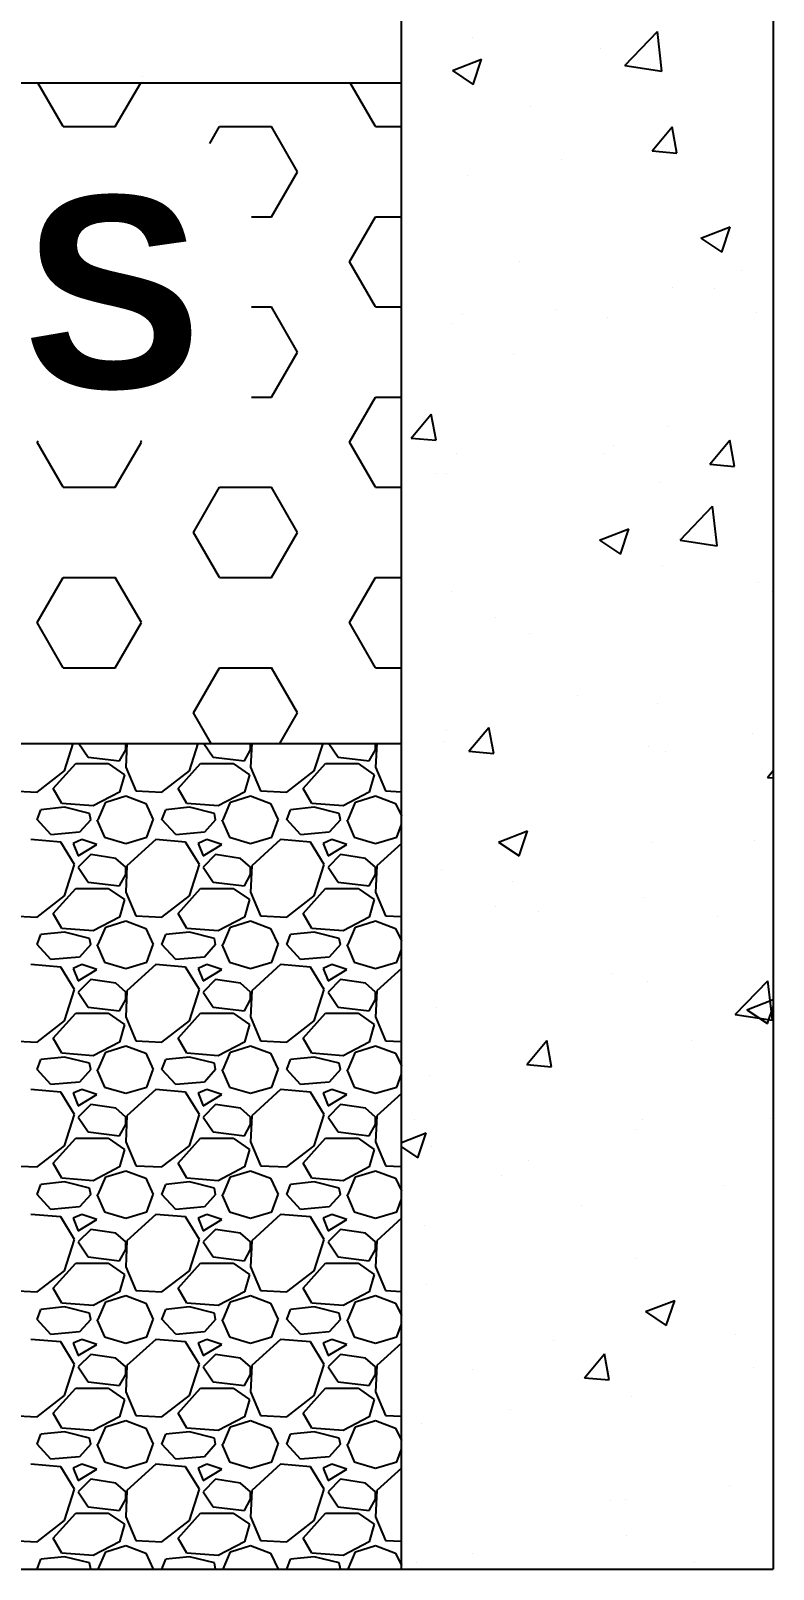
# Model space of a CAD drawing. Header units: metres. Extents: x 0 to 602, y 0 to 196.
# Drawn here: x 430.499 to 431.39, y 77.9 to 79.748 of the extents above; entities that cross this region are included whole.
import ezdxf

# ---------------------------------------------------------------- set-up
doc = ezdxf.new("R2010")
doc.units = ezdxf.units.M
doc.header["$MEASUREMENT"] = 0
doc.styles.add('style BOLD', font='arialbd.ttf')

msp = doc.modelspace()

# ---------------------------------------------------------------- linework, layer by layer
at = {"linetype": 'Continuous'}
for p, q in [((430.9438, 77.9003), (430.9438, 81.7978)), ((431.3903, 81.7978), (431.3903, 77.9003)), ((431.2122, 79.7059), (431.2512, 79.7465)), ((431.2567, 79.699), (431.2512, 79.7465)), ((431.0289, 79.7397), (431.0289, 79.7397)), ((431.1832, 79.7261), (431.1832, 79.7261)), ((431.0051, 79.6999), (431.0401, 79.7133)), ((431.03, 79.6831), (431.0401, 79.7133)), ((430.6335, 79.6925), (430.6335, 79.6925)), ((431.0051, 79.6999), (431.03, 79.6831)), ((431.2122, 79.7059), (431.2567, 79.699)), ((427.1628, 79.6852), (430.9438, 79.6852)), ((430.5378, 79.6324), (430.5073, 79.6852)), ((430.6003, 79.6324), (430.6308, 79.6852)), ((430.9128, 79.6324), (430.8823, 79.6852)), ((431.0989, 79.6572), (431.0989, 79.6572)), ((430.5378, 79.6324), (430.6003, 79.6324)), ((430.7137, 79.6123), (430.7253, 79.6324)), ((430.7253, 79.6324), (430.7878, 79.6324)), ((430.8191, 79.5782), (430.7878, 79.6324)), ((430.9128, 79.6324), (430.9438, 79.6324)), ((431.2448, 79.6032), (431.2689, 79.632)), ((431.2746, 79.6006), (431.2689, 79.632)), ((431.2448, 79.6032), (431.2746, 79.6006)), ((431.2615, 79.6099), (431.2615, 79.6099)), ((431.2753, 79.6052), (431.2753, 79.6052)), ((430.7878, 79.5241), (430.8191, 79.5782)), ((431.1364, 79.5934), (431.1364, 79.5934)), ((431.0228, 79.5732), (431.0228, 79.5732)), ((430.7639, 79.5241), (430.7878, 79.5241)), ((430.8816, 79.47), (430.9128, 79.5241)), ((430.9128, 79.5241), (430.9438, 79.5241)), ((431.3036, 79.4986), (431.3386, 79.512)), ((431.3285, 79.4818), (431.3386, 79.512)), ((431.3036, 79.4986), (431.3285, 79.4818)), ((430.9128, 79.4159), (430.8816, 79.47)), ((431.0858, 79.4706), (431.0858, 79.4706)), ((431.3527, 79.4593), (431.3527, 79.4593)), ((431.2693, 79.4388), (431.2693, 79.4388)), ((431.3194, 79.4376), (431.3194, 79.4376)), ((430.7639, 79.4159), (430.7878, 79.4159)), ((430.8191, 79.3617), (430.7878, 79.4159)), ((430.9128, 79.4159), (430.9438, 79.4159)), ((431.13, 79.4127), (431.13, 79.4127)), ((431.0048, 79.3962), (431.0048, 79.3962)), ((431.0167, 79.4068), (431.0167, 79.4068)), ((431.1912, 79.4034), (431.1912, 79.4034)), ((431.3699, 79.4089), (431.3699, 79.4089)), ((430.7878, 79.3076), (430.8191, 79.3617)), ((431.0783, 79.3589), (431.0783, 79.3589)), ((430.7639, 79.3076), (430.7878, 79.3076)), ((430.8816, 79.2535), (430.9128, 79.3076)), ((430.9128, 79.3076), (430.9438, 79.3076)), ((430.9555, 79.2585), (430.9796, 79.2872)), ((430.9854, 79.2559), (430.9796, 79.2872)), ((431.2632, 79.2723), (431.2632, 79.2723)), ((430.5066, 79.2535), (430.5076, 79.2553)), ((430.5378, 79.1994), (430.5066, 79.2535)), ((430.6003, 79.1994), (430.6316, 79.2535)), ((430.6316, 79.2535), (430.6305, 79.2553)), ((430.9128, 79.1994), (430.8816, 79.2535)), ((430.9555, 79.2585), (430.9854, 79.2559)), ((431.1981, 79.2491), (431.1981, 79.2491)), ((431.3141, 79.2271), (431.3382, 79.2559)), ((431.344, 79.2245), (431.3382, 79.2559)), ((431.0106, 79.2403), (431.0106, 79.2403)), ((431.1878, 79.2404), (431.1878, 79.2404)), ((430.9863, 79.2164), (430.9863, 79.2164)), ((430.9985, 79.2155), (430.9985, 79.2155)), ((431.3141, 79.2271), (431.344, 79.2245)), ((430.5378, 79.1994), (430.6003, 79.1994)), ((430.6941, 79.1452), (430.7253, 79.1994)), ((430.7253, 79.1994), (430.7878, 79.1994)), ((430.8191, 79.1452), (430.7878, 79.1994)), ((430.9128, 79.1994), (430.9438, 79.1994)), ((431.2532, 79.2051), (431.2532, 79.2051)), ((431.2785, 79.1361), (431.3174, 79.1767)), ((431.323, 79.1292), (431.3175, 79.1767)), ((430.7253, 79.0911), (430.6941, 79.1452)), ((430.7878, 79.0911), (430.8191, 79.1452)), ((431.1819, 79.136), (431.2169, 79.1495)), ((431.1819, 79.136), (431.2068, 79.1192)), ((431.2068, 79.1192), (431.2169, 79.1495)), ((431.2785, 79.1361), (431.323, 79.1292)), ((431.2571, 79.1059), (431.2571, 79.1059)), ((430.5066, 79.037), (430.5378, 79.0911)), ((430.5378, 79.0911), (430.6003, 79.0911)), ((430.6316, 79.037), (430.6003, 79.0911)), ((430.7253, 79.0911), (430.7878, 79.0911)), ((430.8816, 79.037), (430.9128, 79.0911)), ((430.9128, 79.0911), (430.9438, 79.0911)), ((431.3721, 79.0848), (431.3721, 79.0848)), ((431.0046, 79.0739), (431.0046, 79.0739)), ((431.389, 79.0741), (431.389, 79.0741)), ((431.0563, 79.0432), (431.0563, 79.0432)), ((430.5378, 78.9828), (430.5066, 79.037)), ((430.6003, 78.9828), (430.6316, 79.037)), ((430.9128, 78.9828), (430.8816, 79.037)), ((431.0974, 79.0241), (431.0974, 79.0241)), ((430.5378, 78.9828), (430.6003, 78.9828)), ((430.6941, 78.9287), (430.7253, 78.9828)), ((430.7253, 78.9828), (430.7878, 78.9828)), ((430.8191, 78.9287), (430.7878, 78.9828)), ((430.9128, 78.9828), (430.9438, 78.9828)), ((431.1559, 78.9496), (431.1559, 78.9496)), ((431.251, 78.9394), (431.251, 78.9394)), ((430.7153, 78.8919), (430.6941, 78.9287)), ((430.7978, 78.8919), (430.8191, 78.9287)), ((430.9985, 78.9074), (430.9985, 78.9074)), ((431.0249, 78.8824), (431.049, 78.9111)), ((431.0548, 78.8798), (431.049, 78.9111)), ((431.3657, 78.9041), (431.3657, 78.9041)), ((427.1628, 78.8919), (430.9438, 78.8919)), ((430.9944, 78.8938), (430.9944, 78.8938)), ((431.0249, 78.8824), (431.0548, 78.8798)), ((431.2406, 78.8876), (431.2406, 78.8876)), ((431.2613, 78.8825), (431.2613, 78.8825)), ((431.3835, 78.851), (431.3903, 78.8592)), ((431.3835, 78.851), (431.3903, 78.8504)), ((431.0603, 78.7734), (431.0953, 78.7869)), ((431.0851, 78.7567), (431.0953, 78.7869)), ((431.0603, 78.7734), (431.0851, 78.7567)), ((431.2449, 78.773), (431.2449, 78.773)), ((431.3684, 78.7758), (431.3684, 78.7758)), ((430.9924, 78.741), (430.9924, 78.741)), ((431.0768, 78.7257), (431.0768, 78.7257)), ((431.0564, 78.6955), (431.0564, 78.6955)), ((431.2342, 78.7069), (431.2342, 78.7069)), ((431.109, 78.6904), (431.109, 78.6904)), ((431.3233, 78.6842), (431.3233, 78.6842)), ((431.1966, 78.616), (431.1966, 78.616)), ((431.2389, 78.6065), (431.2389, 78.6065)), ((431.3448, 78.5663), (431.3837, 78.6069)), ((431.3893, 78.5594), (431.3837, 78.6069)), ((431.3587, 78.5721), (431.3903, 78.5843)), ((430.9863, 78.5745), (430.9863, 78.5745)), ((431.3448, 78.5663), (431.3893, 78.5594)), ((431.3587, 78.5721), (431.3836, 78.5554)), ((431.3836, 78.5554), (431.3903, 78.5755)), ((431.0943, 78.5063), (431.1184, 78.535)), ((431.1241, 78.5037), (431.1184, 78.535)), ((431.292, 78.5346), (431.292, 78.5346)), ((431.1027, 78.5097), (431.1027, 78.5097)), ((430.9775, 78.4932), (430.9775, 78.4932)), ((431.0943, 78.5063), (431.1241, 78.5037)), ((430.959, 78.44), (430.959, 78.44)), ((431.2328, 78.4401), (431.2328, 78.4401)), ((431.3876, 78.441), (431.3876, 78.441)), ((430.9438, 78.4128), (430.9736, 78.4243)), ((430.9635, 78.3941), (430.9736, 78.4243)), ((431.2259, 78.4287), (431.2259, 78.4287)), ((430.9438, 78.4074), (430.9635, 78.3941)), ((430.9802, 78.4081), (430.9802, 78.4081)), ((431.096, 78.3909), (431.096, 78.3909)), ((431.0645, 78.3728), (431.0645, 78.3728)), ((431.3314, 78.3615), (431.3314, 78.3615)), ((431.1605, 78.3374), (431.1605, 78.3374)), ((430.9711, 78.3125), (430.9711, 78.3125)), ((431.2267, 78.2736), (431.2267, 78.2736)), ((430.9742, 78.2416), (430.9742, 78.2416)), ((431.2371, 78.2096), (431.2721, 78.223)), ((431.2619, 78.1928), (431.2721, 78.223)), ((431.2371, 78.2096), (431.2619, 78.1928)), ((431.1265, 78.1746), (431.1265, 78.1746)), ((431.3447, 78.1817), (431.3447, 78.1817)), ((431.1636, 78.1302), (431.1877, 78.1589)), ((431.1935, 78.1276), (431.1877, 78.1589)), ((431.0289, 78.1402), (431.0289, 78.1402)), ((431.3669, 78.1427), (431.3669, 78.1427)), ((431.1636, 78.1302), (431.1935, 78.1276)), ((431.2206, 78.1072), (431.2206, 78.1072)), ((431.0753, 78.0926), (431.0753, 78.0926)), ((430.9681, 78.0752), (430.9681, 78.0752)), ((431.3384, 78.001), (431.3384, 78.001)), ((431.1951, 77.9828), (431.1951, 77.9828)), ((431.2132, 77.9845), (431.2132, 77.9845)), ((431.2145, 77.9408), (431.2145, 77.9408)), ((431.0291, 77.9191), (431.0291, 77.9191)), ((427.1628, 77.9003), (431.3903, 77.9003)), ((430.962, 77.9087), (430.962, 77.9087)), ((431.296, 77.9078), (431.296, 77.9078))]:
    msp.add_line(p, q, dxfattribs=at)
at = {"color": 2, "linetype": 'Continuous'}
for p, q in [((430.5393, 78.8588), (430.5499, 78.8919)), ((430.5567, 78.8919), (430.5678, 78.8753)), ((430.6053, 78.8708), (430.6128, 78.8843)), ((430.6142, 78.8919), (430.6128, 78.8633)), ((430.6128, 78.8843), (430.6128, 78.8919)), ((430.6893, 78.8588), (430.6999, 78.8919)), ((430.7067, 78.8919), (430.7178, 78.8753)), ((430.7553, 78.8708), (430.7628, 78.8843)), ((430.7642, 78.8919), (430.7628, 78.8633)), ((430.7628, 78.8843), (430.7628, 78.8919)), ((430.8393, 78.8588), (430.8499, 78.8919)), ((430.8567, 78.8919), (430.8678, 78.8753)), ((430.9053, 78.8708), (430.9128, 78.8843)), ((430.9142, 78.8919), (430.9128, 78.8633)), ((430.9128, 78.8843), (430.9128, 78.8919)), ((430.5063, 78.8333), (430.5393, 78.8588)), ((430.5258, 78.8378), (430.5528, 78.8678)), ((430.5528, 78.8678), (430.5918, 78.8678)), ((430.5678, 78.8753), (430.6053, 78.8708)), ((430.5918, 78.8678), (430.6113, 78.8543)), ((430.6128, 78.8634), (430.6248, 78.8349)), ((430.6563, 78.8333), (430.6893, 78.8588)), ((430.6758, 78.8378), (430.7028, 78.8678)), ((430.7028, 78.8678), (430.7418, 78.8678)), ((430.7178, 78.8753), (430.7553, 78.8708)), ((430.7418, 78.8678), (430.7613, 78.8543)), ((430.7628, 78.8634), (430.7748, 78.8349)), ((430.8063, 78.8333), (430.8393, 78.8588)), ((430.8258, 78.8378), (430.8528, 78.8678)), ((430.8528, 78.8678), (430.8918, 78.8678)), ((430.8678, 78.8753), (430.9053, 78.8708)), ((430.8918, 78.8678), (430.9113, 78.8543)), ((430.9128, 78.8634), (430.9248, 78.8349)), ((430.6113, 78.8543), (430.6053, 78.8333)), ((430.7613, 78.8543), (430.7553, 78.8333)), ((430.9113, 78.8543), (430.9053, 78.8333)), ((430.4748, 78.8348), (430.5063, 78.8333)), ((430.5363, 78.8198), (430.5258, 78.8378)), ((430.6053, 78.8333), (430.5738, 78.8168)), ((430.5798, 78.8003), (430.5888, 78.8213)), ((430.5888, 78.8213), (430.6128, 78.8288)), ((430.6128, 78.8288), (430.6368, 78.8198)), ((430.6248, 78.8348), (430.6563, 78.8333)), ((430.6863, 78.8198), (430.6758, 78.8378)), ((430.7553, 78.8333), (430.7238, 78.8168)), ((430.7298, 78.8003), (430.7388, 78.8213)), ((430.7388, 78.8213), (430.7628, 78.8288)), ((430.7628, 78.8288), (430.7868, 78.8198)), ((430.7748, 78.8348), (430.8063, 78.8333)), ((430.8363, 78.8198), (430.8258, 78.8378)), ((430.9053, 78.8333), (430.8738, 78.8168)), ((430.8798, 78.8003), (430.8888, 78.8213)), ((430.8888, 78.8213), (430.9128, 78.8288)), ((430.9128, 78.8288), (430.9368, 78.8198)), ((430.9248, 78.8348), (430.9438, 78.8339)), ((430.5063, 78.8003), (430.5108, 78.8123)), ((430.5393, 78.8153), (430.5108, 78.8123)), ((430.5738, 78.8168), (430.5363, 78.8198)), ((430.5693, 78.8078), (430.5393, 78.8153)), ((430.5708, 78.8003), (430.5693, 78.8078)), ((430.6368, 78.8198), (430.6458, 78.8003)), ((430.6563, 78.8003), (430.6608, 78.8123)), ((430.6893, 78.8153), (430.6608, 78.8123)), ((430.7238, 78.8168), (430.6863, 78.8198)), ((430.7193, 78.8078), (430.6893, 78.8153)), ((430.7208, 78.8003), (430.7193, 78.8078)), ((430.7868, 78.8198), (430.7958, 78.8003)), ((430.8063, 78.8003), (430.8108, 78.8123)), ((430.8393, 78.8153), (430.8108, 78.8123)), ((430.8738, 78.8168), (430.8363, 78.8198)), ((430.8693, 78.8078), (430.8393, 78.8153)), ((430.8708, 78.8003), (430.8693, 78.8078)), ((430.9368, 78.8198), (430.9438, 78.8048)), ((430.5228, 78.7824), (430.5063, 78.8004)), ((430.5573, 78.7853), (430.5228, 78.7823)), ((430.5708, 78.8003), (430.5573, 78.7853)), ((430.5783, 78.8003), (430.5873, 78.7793)), ((430.6383, 78.7793), (430.6458, 78.8003)), ((430.6728, 78.7824), (430.6563, 78.8004)), ((430.7073, 78.7853), (430.6728, 78.7823)), ((430.7208, 78.8003), (430.7073, 78.7853)), ((430.7283, 78.8003), (430.7373, 78.7793)), ((430.7883, 78.7793), (430.7958, 78.8003)), ((430.8228, 78.7824), (430.8063, 78.8004)), ((430.8573, 78.7853), (430.8228, 78.7823)), ((430.8708, 78.8003), (430.8573, 78.7853)), ((430.8783, 78.8003), (430.8873, 78.7793)), ((430.9383, 78.7793), (430.9438, 78.7946)), ((430.5348, 78.7733), (430.4988, 78.7763)), ((430.5513, 78.7463), (430.5348, 78.7733)), ((430.5603, 78.7763), (430.5498, 78.7718)), ((430.5498, 78.7718), (430.5558, 78.7568)), ((430.5558, 78.7568), (430.5783, 78.7703)), ((430.5783, 78.7703), (430.5603, 78.7763)), ((430.5873, 78.7793), (430.6128, 78.7718)), ((430.6128, 78.7718), (430.6383, 78.7793)), ((430.6488, 78.7763), (430.6143, 78.7448)), ((430.6848, 78.7733), (430.6488, 78.7763)), ((430.7013, 78.7463), (430.6848, 78.7733)), ((430.7103, 78.7763), (430.6998, 78.7718)), ((430.6998, 78.7718), (430.7058, 78.7568)), ((430.7058, 78.7568), (430.7283, 78.7703)), ((430.7283, 78.7703), (430.7103, 78.7763)), ((430.7373, 78.7793), (430.7628, 78.7718)), ((430.7628, 78.7718), (430.7883, 78.7793)), ((430.7988, 78.7763), (430.7643, 78.7448)), ((430.8348, 78.7733), (430.7988, 78.7763)), ((430.8513, 78.7463), (430.8348, 78.7733)), ((430.8603, 78.7763), (430.8498, 78.7718)), ((430.8498, 78.7718), (430.8558, 78.7568)), ((430.8558, 78.7568), (430.8783, 78.7703)), ((430.8783, 78.7703), (430.8603, 78.7763)), ((430.8873, 78.7793), (430.9128, 78.7718)), ((430.9128, 78.7718), (430.9383, 78.7793)), ((430.9438, 78.7717), (430.9143, 78.7448)), ((430.5708, 78.7583), (430.5558, 78.7433)), ((430.6008, 78.7538), (430.5708, 78.7583)), ((430.6128, 78.7433), (430.6008, 78.7538)), ((430.7208, 78.7583), (430.7058, 78.7433)), ((430.7508, 78.7538), (430.7208, 78.7583)), ((430.7628, 78.7433), (430.7508, 78.7538)), ((430.8708, 78.7583), (430.8558, 78.7433)), ((430.9008, 78.7538), (430.8708, 78.7583)), ((430.9128, 78.7433), (430.9008, 78.7538)), ((430.5393, 78.7088), (430.5513, 78.7463)), ((430.5558, 78.7433), (430.5678, 78.7253)), ((430.6053, 78.7208), (430.6128, 78.7343)), ((430.6143, 78.7448), (430.6128, 78.7133)), ((430.6128, 78.7343), (430.6128, 78.7433)), ((430.6893, 78.7088), (430.7013, 78.7463)), ((430.7058, 78.7433), (430.7178, 78.7253)), ((430.7553, 78.7208), (430.7628, 78.7343)), ((430.7643, 78.7448), (430.7628, 78.7133)), ((430.7628, 78.7343), (430.7628, 78.7433)), ((430.8393, 78.7088), (430.8513, 78.7463)), ((430.8558, 78.7433), (430.8678, 78.7253)), ((430.9053, 78.7208), (430.9128, 78.7343)), ((430.9143, 78.7448), (430.9128, 78.7133)), ((430.9128, 78.7343), (430.9128, 78.7433)), ((430.5258, 78.6878), (430.5528, 78.7178)), ((430.5528, 78.7178), (430.5918, 78.7178)), ((430.5678, 78.7253), (430.6053, 78.7208)), ((430.5918, 78.7178), (430.6113, 78.7043)), ((430.6128, 78.7134), (430.6248, 78.6849)), ((430.6758, 78.6878), (430.7028, 78.7178)), ((430.7028, 78.7178), (430.7418, 78.7178)), ((430.7178, 78.7253), (430.7553, 78.7208)), ((430.7418, 78.7178), (430.7613, 78.7043)), ((430.7628, 78.7134), (430.7748, 78.6849)), ((430.8258, 78.6878), (430.8528, 78.7178)), ((430.8528, 78.7178), (430.8918, 78.7178)), ((430.8678, 78.7253), (430.9053, 78.7208)), ((430.8918, 78.7178), (430.9113, 78.7043)), ((430.9128, 78.7134), (430.9248, 78.6849)), ((430.5063, 78.6833), (430.5393, 78.7088)), ((430.6113, 78.7043), (430.6053, 78.6833)), ((430.6563, 78.6833), (430.6893, 78.7088)), ((430.7613, 78.7043), (430.7553, 78.6833)), ((430.8063, 78.6833), (430.8393, 78.7088)), ((430.9113, 78.7043), (430.9053, 78.6833)), ((430.4748, 78.6848), (430.5063, 78.6833)), ((430.5363, 78.6698), (430.5258, 78.6878)), ((430.6053, 78.6833), (430.5738, 78.6668)), ((430.5888, 78.6713), (430.6128, 78.6788)), ((430.6128, 78.6788), (430.6368, 78.6698)), ((430.6248, 78.6848), (430.6563, 78.6833)), ((430.6863, 78.6698), (430.6758, 78.6878)), ((430.7553, 78.6833), (430.7238, 78.6668)), ((430.7388, 78.6713), (430.7628, 78.6788)), ((430.7628, 78.6788), (430.7868, 78.6698)), ((430.7748, 78.6848), (430.8063, 78.6833)), ((430.8363, 78.6698), (430.8258, 78.6878)), ((430.9053, 78.6833), (430.8738, 78.6668)), ((430.8888, 78.6713), (430.9128, 78.6788)), ((430.9128, 78.6788), (430.9368, 78.6698)), ((430.9248, 78.6848), (430.9438, 78.6839)), ((430.5063, 78.6503), (430.5108, 78.6623)), ((430.5393, 78.6653), (430.5108, 78.6623)), ((430.5738, 78.6668), (430.5363, 78.6698)), ((430.5693, 78.6578), (430.5393, 78.6653)), ((430.5708, 78.6503), (430.5693, 78.6578)), ((430.5798, 78.6503), (430.5888, 78.6713)), ((430.6368, 78.6698), (430.6458, 78.6503)), ((430.6563, 78.6503), (430.6608, 78.6623)), ((430.6893, 78.6653), (430.6608, 78.6623)), ((430.7238, 78.6668), (430.6863, 78.6698)), ((430.7193, 78.6578), (430.6893, 78.6653)), ((430.7208, 78.6503), (430.7193, 78.6578)), ((430.7298, 78.6503), (430.7388, 78.6713)), ((430.7868, 78.6698), (430.7958, 78.6503)), ((430.8063, 78.6503), (430.8108, 78.6623)), ((430.8393, 78.6653), (430.8108, 78.6623)), ((430.8738, 78.6668), (430.8363, 78.6698)), ((430.8693, 78.6578), (430.8393, 78.6653)), ((430.8708, 78.6503), (430.8693, 78.6578)), ((430.8798, 78.6503), (430.8888, 78.6713)), ((430.9368, 78.6698), (430.9438, 78.6548)), ((430.5228, 78.6324), (430.5063, 78.6504)), ((430.5708, 78.6503), (430.5573, 78.6353)), ((430.5783, 78.6503), (430.5873, 78.6293)), ((430.6383, 78.6293), (430.6458, 78.6503)), ((430.6728, 78.6324), (430.6563, 78.6504)), ((430.7208, 78.6503), (430.7073, 78.6353)), ((430.7283, 78.6503), (430.7373, 78.6293)), ((430.7883, 78.6293), (430.7958, 78.6503)), ((430.8228, 78.6324), (430.8063, 78.6504)), ((430.8708, 78.6503), (430.8573, 78.6353)), ((430.8783, 78.6503), (430.8873, 78.6293)), ((430.9383, 78.6293), (430.9438, 78.6446)), ((430.5348, 78.6233), (430.4988, 78.6263)), ((430.5573, 78.6353), (430.5228, 78.6323)), ((430.5513, 78.5963), (430.5348, 78.6233)), ((430.5603, 78.6263), (430.5498, 78.6218)), ((430.5498, 78.6218), (430.5558, 78.6068)), ((430.5558, 78.6068), (430.5783, 78.6203)), ((430.5783, 78.6203), (430.5603, 78.6263)), ((430.5873, 78.6293), (430.6128, 78.6218)), ((430.6128, 78.6218), (430.6383, 78.6293)), ((430.6488, 78.6263), (430.6143, 78.5948)), ((430.6848, 78.6233), (430.6488, 78.6263)), ((430.7073, 78.6353), (430.6728, 78.6323)), ((430.7013, 78.5963), (430.6848, 78.6233)), ((430.7103, 78.6263), (430.6998, 78.6218)), ((430.6998, 78.6218), (430.7058, 78.6068)), ((430.7058, 78.6068), (430.7283, 78.6203)), ((430.7283, 78.6203), (430.7103, 78.6263)), ((430.7373, 78.6293), (430.7628, 78.6218)), ((430.7628, 78.6218), (430.7883, 78.6293)), ((430.7988, 78.6263), (430.7643, 78.5948)), ((430.8348, 78.6233), (430.7988, 78.6263)), ((430.8573, 78.6353), (430.8228, 78.6323)), ((430.8513, 78.5963), (430.8348, 78.6233)), ((430.8603, 78.6263), (430.8498, 78.6218)), ((430.8498, 78.6218), (430.8558, 78.6068)), ((430.8558, 78.6068), (430.8783, 78.6203)), ((430.8783, 78.6203), (430.8603, 78.6263)), ((430.8873, 78.6293), (430.9128, 78.6218)), ((430.9128, 78.6218), (430.9383, 78.6293)), ((430.9438, 78.6217), (430.9143, 78.5948)), ((430.5708, 78.6083), (430.5558, 78.5933)), ((430.6008, 78.6038), (430.5708, 78.6083)), ((430.6128, 78.5933), (430.6008, 78.6038)), ((430.7208, 78.6083), (430.7058, 78.5933)), ((430.7508, 78.6038), (430.7208, 78.6083)), ((430.7628, 78.5933), (430.7508, 78.6038)), ((430.8708, 78.6083), (430.8558, 78.5933)), ((430.9008, 78.6038), (430.8708, 78.6083)), ((430.9128, 78.5933), (430.9008, 78.6038)), ((430.5393, 78.5588), (430.5513, 78.5963)), ((430.5558, 78.5933), (430.5678, 78.5753)), ((430.6053, 78.5708), (430.6128, 78.5843)), ((430.6143, 78.5948), (430.6128, 78.5633)), ((430.6128, 78.5843), (430.6128, 78.5933)), ((430.6893, 78.5588), (430.7013, 78.5963)), ((430.7058, 78.5933), (430.7178, 78.5753)), ((430.7553, 78.5708), (430.7628, 78.5843)), ((430.7643, 78.5948), (430.7628, 78.5633)), ((430.7628, 78.5843), (430.7628, 78.5933)), ((430.8393, 78.5588), (430.8513, 78.5963)), ((430.8558, 78.5933), (430.8678, 78.5753)), ((430.9053, 78.5708), (430.9128, 78.5843)), ((430.9143, 78.5948), (430.9128, 78.5633)), ((430.9128, 78.5843), (430.9128, 78.5933)), ((430.5258, 78.5378), (430.5528, 78.5678)), ((430.5528, 78.5678), (430.5918, 78.5678)), ((430.5678, 78.5753), (430.6053, 78.5708)), ((430.5918, 78.5678), (430.6113, 78.5543)), ((430.6128, 78.5634), (430.6248, 78.5349)), ((430.6758, 78.5378), (430.7028, 78.5678)), ((430.7028, 78.5678), (430.7418, 78.5678)), ((430.7178, 78.5753), (430.7553, 78.5708)), ((430.7418, 78.5678), (430.7613, 78.5543)), ((430.7628, 78.5634), (430.7748, 78.5349)), ((430.8258, 78.5378), (430.8528, 78.5678)), ((430.8528, 78.5678), (430.8918, 78.5678)), ((430.8678, 78.5753), (430.9053, 78.5708)), ((430.8918, 78.5678), (430.9113, 78.5543)), ((430.9128, 78.5634), (430.9248, 78.5349)), ((430.5063, 78.5333), (430.5393, 78.5588)), ((430.6113, 78.5543), (430.6053, 78.5333)), ((430.6563, 78.5333), (430.6893, 78.5588)), ((430.7613, 78.5543), (430.7553, 78.5333)), ((430.8063, 78.5333), (430.8393, 78.5588)), ((430.9113, 78.5543), (430.9053, 78.5333)), ((430.4748, 78.5348), (430.5063, 78.5333)), ((430.5363, 78.5198), (430.5258, 78.5378)), ((430.6053, 78.5333), (430.5738, 78.5168)), ((430.5888, 78.5213), (430.6128, 78.5288)), ((430.6128, 78.5288), (430.6368, 78.5198)), ((430.6248, 78.5348), (430.6563, 78.5333)), ((430.6863, 78.5198), (430.6758, 78.5378)), ((430.7553, 78.5333), (430.7238, 78.5168)), ((430.7388, 78.5213), (430.7628, 78.5288)), ((430.7628, 78.5288), (430.7868, 78.5198)), ((430.7748, 78.5348), (430.8063, 78.5333)), ((430.8363, 78.5198), (430.8258, 78.5378)), ((430.9053, 78.5333), (430.8738, 78.5168)), ((430.8888, 78.5213), (430.9128, 78.5288)), ((430.9128, 78.5288), (430.9368, 78.5198)), ((430.9248, 78.5348), (430.9438, 78.5339)), ((430.5063, 78.5003), (430.5108, 78.5123)), ((430.5393, 78.5153), (430.5108, 78.5123)), ((430.5738, 78.5168), (430.5363, 78.5198)), ((430.5693, 78.5078), (430.5393, 78.5153)), ((430.5708, 78.5003), (430.5693, 78.5078)), ((430.5798, 78.5003), (430.5888, 78.5213)), ((430.6368, 78.5198), (430.6458, 78.5003)), ((430.6563, 78.5003), (430.6608, 78.5123)), ((430.6893, 78.5153), (430.6608, 78.5123)), ((430.7238, 78.5168), (430.6863, 78.5198)), ((430.7193, 78.5078), (430.6893, 78.5153)), ((430.7208, 78.5003), (430.7193, 78.5078)), ((430.7298, 78.5003), (430.7388, 78.5213)), ((430.7868, 78.5198), (430.7958, 78.5003)), ((430.8063, 78.5003), (430.8108, 78.5123)), ((430.8393, 78.5153), (430.8108, 78.5123)), ((430.8738, 78.5168), (430.8363, 78.5198)), ((430.8693, 78.5078), (430.8393, 78.5153)), ((430.8708, 78.5003), (430.8693, 78.5078)), ((430.8798, 78.5003), (430.8888, 78.5213)), ((430.9368, 78.5198), (430.9438, 78.5048)), ((430.5228, 78.4824), (430.5063, 78.5004)), ((430.5708, 78.5003), (430.5573, 78.4853)), ((430.5783, 78.5003), (430.5873, 78.4793)), ((430.6383, 78.4793), (430.6458, 78.5003)), ((430.6728, 78.4824), (430.6563, 78.5004)), ((430.7208, 78.5003), (430.7073, 78.4853)), ((430.7283, 78.5003), (430.7373, 78.4793)), ((430.7883, 78.4793), (430.7958, 78.5003)), ((430.8228, 78.4824), (430.8063, 78.5004)), ((430.8708, 78.5003), (430.8573, 78.4853)), ((430.8783, 78.5003), (430.8873, 78.4793)), ((430.9383, 78.4793), (430.9438, 78.4946)), ((430.5348, 78.4733), (430.4988, 78.4763)), ((430.5573, 78.4853), (430.5228, 78.4823)), ((430.5513, 78.4463), (430.5348, 78.4733)), ((430.5603, 78.4763), (430.5498, 78.4718)), ((430.5498, 78.4718), (430.5558, 78.4568)), ((430.5558, 78.4568), (430.5783, 78.4703)), ((430.5783, 78.4703), (430.5603, 78.4763)), ((430.5873, 78.4793), (430.6128, 78.4718)), ((430.6128, 78.4718), (430.6383, 78.4793)), ((430.6488, 78.4763), (430.6143, 78.4448)), ((430.6848, 78.4733), (430.6488, 78.4763)), ((430.7073, 78.4853), (430.6728, 78.4823)), ((430.7013, 78.4463), (430.6848, 78.4733)), ((430.7103, 78.4763), (430.6998, 78.4718)), ((430.6998, 78.4718), (430.7058, 78.4568)), ((430.7058, 78.4568), (430.7283, 78.4703)), ((430.7283, 78.4703), (430.7103, 78.4763)), ((430.7373, 78.4793), (430.7628, 78.4718)), ((430.7628, 78.4718), (430.7883, 78.4793)), ((430.7988, 78.4763), (430.7643, 78.4448)), ((430.8348, 78.4733), (430.7988, 78.4763)), ((430.8573, 78.4853), (430.8228, 78.4823)), ((430.8513, 78.4463), (430.8348, 78.4733)), ((430.8603, 78.4763), (430.8498, 78.4718)), ((430.8498, 78.4718), (430.8558, 78.4568)), ((430.8558, 78.4568), (430.8783, 78.4703)), ((430.8783, 78.4703), (430.8603, 78.4763)), ((430.8873, 78.4793), (430.9128, 78.4718)), ((430.9128, 78.4718), (430.9383, 78.4793)), ((430.9438, 78.4717), (430.9143, 78.4448)), ((430.5708, 78.4583), (430.5558, 78.4433)), ((430.6008, 78.4538), (430.5708, 78.4583)), ((430.6128, 78.4433), (430.6008, 78.4538)), ((430.7208, 78.4583), (430.7058, 78.4433)), ((430.7508, 78.4538), (430.7208, 78.4583)), ((430.7628, 78.4433), (430.7508, 78.4538)), ((430.8708, 78.4583), (430.8558, 78.4433)), ((430.9008, 78.4538), (430.8708, 78.4583)), ((430.9128, 78.4433), (430.9008, 78.4538)), ((430.5393, 78.4088), (430.5513, 78.4463)), ((430.5558, 78.4433), (430.5678, 78.4253)), ((430.6053, 78.4208), (430.6128, 78.4343)), ((430.6143, 78.4448), (430.6128, 78.4133)), ((430.6128, 78.4343), (430.6128, 78.4433)), ((430.6893, 78.4088), (430.7013, 78.4463)), ((430.7058, 78.4433), (430.7178, 78.4253)), ((430.7553, 78.4208), (430.7628, 78.4343)), ((430.7643, 78.4448), (430.7628, 78.4133)), ((430.7628, 78.4343), (430.7628, 78.4433)), ((430.8393, 78.4088), (430.8513, 78.4463)), ((430.8558, 78.4433), (430.8678, 78.4253)), ((430.9053, 78.4208), (430.9128, 78.4343)), ((430.9143, 78.4448), (430.9128, 78.4133)), ((430.9128, 78.4343), (430.9128, 78.4433)), ((430.5258, 78.3878), (430.5528, 78.4178)), ((430.5528, 78.4178), (430.5918, 78.4178)), ((430.5678, 78.4253), (430.6053, 78.4208)), ((430.5918, 78.4178), (430.6113, 78.4043)), ((430.6758, 78.3878), (430.7028, 78.4178)), ((430.7028, 78.4178), (430.7418, 78.4178)), ((430.7178, 78.4253), (430.7553, 78.4208)), ((430.7418, 78.4178), (430.7613, 78.4043)), ((430.8258, 78.3878), (430.8528, 78.4178)), ((430.8528, 78.4178), (430.8918, 78.4178)), ((430.8678, 78.4253), (430.9053, 78.4208)), ((430.8918, 78.4178), (430.9113, 78.4043)), ((430.5063, 78.3833), (430.5393, 78.4088)), ((430.6113, 78.4043), (430.6053, 78.3833)), ((430.6128, 78.4134), (430.6248, 78.3849)), ((430.6563, 78.3833), (430.6893, 78.4088)), ((430.7613, 78.4043), (430.7553, 78.3833)), ((430.7628, 78.4134), (430.7748, 78.3849)), ((430.8063, 78.3833), (430.8393, 78.4088)), ((430.9113, 78.4043), (430.9053, 78.3833)), ((430.9128, 78.4134), (430.9248, 78.3849)), ((430.4748, 78.3848), (430.5063, 78.3833)), ((430.5363, 78.3698), (430.5258, 78.3878)), ((430.6053, 78.3833), (430.5738, 78.3668)), ((430.5888, 78.3713), (430.6128, 78.3788)), ((430.6128, 78.3788), (430.6368, 78.3698)), ((430.6248, 78.3848), (430.6563, 78.3833)), ((430.6863, 78.3698), (430.6758, 78.3878)), ((430.7553, 78.3833), (430.7238, 78.3668)), ((430.7388, 78.3713), (430.7628, 78.3788)), ((430.7628, 78.3788), (430.7868, 78.3698)), ((430.7748, 78.3848), (430.8063, 78.3833)), ((430.8363, 78.3698), (430.8258, 78.3878)), ((430.9053, 78.3833), (430.8738, 78.3668)), ((430.8888, 78.3713), (430.9128, 78.3788)), ((430.9128, 78.3788), (430.9368, 78.3698)), ((430.9248, 78.3848), (430.9438, 78.3839)), ((430.5063, 78.3503), (430.5108, 78.3623)), ((430.5393, 78.3653), (430.5108, 78.3623)), ((430.5738, 78.3668), (430.5363, 78.3698)), ((430.5693, 78.3578), (430.5393, 78.3653)), ((430.5798, 78.3503), (430.5888, 78.3713)), ((430.6368, 78.3698), (430.6458, 78.3503)), ((430.6563, 78.3503), (430.6608, 78.3623)), ((430.6893, 78.3653), (430.6608, 78.3623)), ((430.7238, 78.3668), (430.6863, 78.3698)), ((430.7193, 78.3578), (430.6893, 78.3653)), ((430.7298, 78.3503), (430.7388, 78.3713)), ((430.7868, 78.3698), (430.7958, 78.3503)), ((430.8063, 78.3503), (430.8108, 78.3623)), ((430.8393, 78.3653), (430.8108, 78.3623)), ((430.8738, 78.3668), (430.8363, 78.3698)), ((430.8693, 78.3578), (430.8393, 78.3653)), ((430.8798, 78.3503), (430.8888, 78.3713)), ((430.9368, 78.3698), (430.9438, 78.3548)), ((430.5228, 78.3324), (430.5063, 78.3504)), ((430.5708, 78.3503), (430.5573, 78.3353)), ((430.5708, 78.3503), (430.5693, 78.3578)), ((430.5783, 78.3503), (430.5873, 78.3293)), ((430.6383, 78.3293), (430.6458, 78.3503)), ((430.6728, 78.3324), (430.6563, 78.3504)), ((430.7208, 78.3503), (430.7073, 78.3353)), ((430.7208, 78.3503), (430.7193, 78.3578)), ((430.7283, 78.3503), (430.7373, 78.3293)), ((430.7883, 78.3293), (430.7958, 78.3503)), ((430.8228, 78.3324), (430.8063, 78.3504)), ((430.8708, 78.3503), (430.8573, 78.3353)), ((430.8708, 78.3503), (430.8693, 78.3578)), ((430.8783, 78.3503), (430.8873, 78.3293)), ((430.9383, 78.3293), (430.9438, 78.3446)), ((430.5348, 78.3233), (430.4988, 78.3263)), ((430.5573, 78.3353), (430.5228, 78.3323)), ((430.5513, 78.2963), (430.5348, 78.3233)), ((430.5603, 78.3263), (430.5498, 78.3218)), ((430.5783, 78.3203), (430.5603, 78.3263)), ((430.5873, 78.3293), (430.6128, 78.3218)), ((430.6128, 78.3218), (430.6383, 78.3293)), ((430.6488, 78.3263), (430.6143, 78.2948)), ((430.6848, 78.3233), (430.6488, 78.3263)), ((430.7073, 78.3353), (430.6728, 78.3323)), ((430.7013, 78.2963), (430.6848, 78.3233)), ((430.7103, 78.3263), (430.6998, 78.3218)), ((430.7283, 78.3203), (430.7103, 78.3263)), ((430.7373, 78.3293), (430.7628, 78.3218)), ((430.7628, 78.3218), (430.7883, 78.3293)), ((430.7988, 78.3263), (430.7643, 78.2948)), ((430.8348, 78.3233), (430.7988, 78.3263)), ((430.8573, 78.3353), (430.8228, 78.3323)), ((430.8513, 78.2963), (430.8348, 78.3233)), ((430.8603, 78.3263), (430.8498, 78.3218)), ((430.8783, 78.3203), (430.8603, 78.3263)), ((430.8873, 78.3293), (430.9128, 78.3218)), ((430.9128, 78.3218), (430.9383, 78.3293)), ((430.5498, 78.3218), (430.5558, 78.3068)), ((430.5558, 78.3068), (430.5783, 78.3203)), ((430.5708, 78.3083), (430.5558, 78.2933)), ((430.6008, 78.3038), (430.5708, 78.3083)), ((430.6128, 78.2933), (430.6008, 78.3038)), ((430.6998, 78.3218), (430.7058, 78.3068)), ((430.7058, 78.3068), (430.7283, 78.3203)), ((430.7208, 78.3083), (430.7058, 78.2933)), ((430.7508, 78.3038), (430.7208, 78.3083)), ((430.7628, 78.2933), (430.7508, 78.3038)), ((430.8498, 78.3218), (430.8558, 78.3068)), ((430.8558, 78.3068), (430.8783, 78.3203)), ((430.8708, 78.3083), (430.8558, 78.2933)), ((430.9008, 78.3038), (430.8708, 78.3083)), ((430.9128, 78.2933), (430.9008, 78.3038)), ((430.9438, 78.3217), (430.9143, 78.2948)), ((430.5393, 78.2588), (430.5513, 78.2963)), ((430.5558, 78.2933), (430.5678, 78.2753)), ((430.6143, 78.2948), (430.6128, 78.2633)), ((430.6128, 78.2843), (430.6128, 78.2933)), ((430.6893, 78.2588), (430.7013, 78.2963)), ((430.7058, 78.2933), (430.7178, 78.2753)), ((430.7643, 78.2948), (430.7628, 78.2633)), ((430.7628, 78.2843), (430.7628, 78.2933)), ((430.8393, 78.2588), (430.8513, 78.2963)), ((430.8558, 78.2933), (430.8678, 78.2753)), ((430.9143, 78.2948), (430.9128, 78.2633)), ((430.9128, 78.2843), (430.9128, 78.2933)), ((430.5258, 78.2378), (430.5528, 78.2678)), ((430.5528, 78.2678), (430.5918, 78.2678)), ((430.5678, 78.2753), (430.6053, 78.2708)), ((430.5918, 78.2678), (430.6113, 78.2543)), ((430.6053, 78.2708), (430.6128, 78.2843)), ((430.6758, 78.2378), (430.7028, 78.2678)), ((430.7028, 78.2678), (430.7418, 78.2678)), ((430.7178, 78.2753), (430.7553, 78.2708)), ((430.7418, 78.2678), (430.7613, 78.2543)), ((430.7553, 78.2708), (430.7628, 78.2843)), ((430.8258, 78.2378), (430.8528, 78.2678)), ((430.8528, 78.2678), (430.8918, 78.2678)), ((430.8678, 78.2753), (430.9053, 78.2708)), ((430.8918, 78.2678), (430.9113, 78.2543)), ((430.9053, 78.2708), (430.9128, 78.2843)), ((430.5063, 78.2333), (430.5393, 78.2588)), ((430.6113, 78.2543), (430.6053, 78.2333)), ((430.6128, 78.2634), (430.6248, 78.2349)), ((430.6563, 78.2333), (430.6893, 78.2588)), ((430.7613, 78.2543), (430.7553, 78.2333)), ((430.7628, 78.2634), (430.7748, 78.2349)), ((430.8063, 78.2333), (430.8393, 78.2588)), ((430.9113, 78.2543), (430.9053, 78.2333)), ((430.9128, 78.2634), (430.9248, 78.2349)), ((430.4748, 78.2348), (430.5063, 78.2333)), ((430.5363, 78.2198), (430.5258, 78.2378)), ((430.6053, 78.2333), (430.5738, 78.2168)), ((430.6248, 78.2348), (430.6563, 78.2333)), ((430.6863, 78.2198), (430.6758, 78.2378)), ((430.7553, 78.2333), (430.7238, 78.2168)), ((430.7748, 78.2348), (430.8063, 78.2333)), ((430.8363, 78.2198), (430.8258, 78.2378)), ((430.9053, 78.2333), (430.8738, 78.2168)), ((430.9248, 78.2348), (430.9438, 78.2339)), ((430.5063, 78.2003), (430.5108, 78.2123)), ((430.5393, 78.2153), (430.5108, 78.2123)), ((430.5738, 78.2168), (430.5363, 78.2198)), ((430.5693, 78.2078), (430.5393, 78.2153)), ((430.5798, 78.2003), (430.5888, 78.2213)), ((430.5888, 78.2213), (430.6128, 78.2288)), ((430.6128, 78.2288), (430.6368, 78.2198)), ((430.6368, 78.2198), (430.6458, 78.2003)), ((430.6563, 78.2003), (430.6608, 78.2123)), ((430.6893, 78.2153), (430.6608, 78.2123)), ((430.7238, 78.2168), (430.6863, 78.2198)), ((430.7193, 78.2078), (430.6893, 78.2153)), ((430.7298, 78.2003), (430.7388, 78.2213)), ((430.7388, 78.2213), (430.7628, 78.2288)), ((430.7628, 78.2288), (430.7868, 78.2198)), ((430.7868, 78.2198), (430.7958, 78.2003)), ((430.8063, 78.2003), (430.8108, 78.2123)), ((430.8393, 78.2153), (430.8108, 78.2123)), ((430.8738, 78.2168), (430.8363, 78.2198)), ((430.8693, 78.2078), (430.8393, 78.2153)), ((430.8798, 78.2003), (430.8888, 78.2213)), ((430.8888, 78.2213), (430.9128, 78.2288)), ((430.9128, 78.2288), (430.9368, 78.2198)), ((430.9368, 78.2198), (430.9438, 78.2048)), ((430.5228, 78.1823), (430.5063, 78.2003)), ((430.5708, 78.2003), (430.5573, 78.1853)), ((430.5708, 78.2003), (430.5693, 78.2078)), ((430.5783, 78.2003), (430.5873, 78.1793)), ((430.6383, 78.1793), (430.6458, 78.2003)), ((430.6728, 78.1824), (430.6563, 78.2004)), ((430.7208, 78.2003), (430.7073, 78.1853)), ((430.7208, 78.2003), (430.7193, 78.2078)), ((430.7283, 78.2003), (430.7373, 78.1793)), ((430.7883, 78.1793), (430.7958, 78.2003)), ((430.8228, 78.1824), (430.8063, 78.2004)), ((430.8708, 78.2003), (430.8573, 78.1853)), ((430.8708, 78.2003), (430.8693, 78.2078)), ((430.8783, 78.2003), (430.8873, 78.1793)), ((430.9383, 78.1793), (430.9438, 78.1946)), ((430.5348, 78.1733), (430.4988, 78.1763)), ((430.5573, 78.1853), (430.5228, 78.1823)), ((430.5603, 78.1763), (430.5498, 78.1718)), ((430.5783, 78.1703), (430.5603, 78.1763)), ((430.5873, 78.1793), (430.6128, 78.1718)), ((430.6128, 78.1718), (430.6383, 78.1793)), ((430.6488, 78.1763), (430.6143, 78.1448)), ((430.6848, 78.1733), (430.6488, 78.1763)), ((430.7073, 78.1853), (430.6728, 78.1823)), ((430.7103, 78.1763), (430.6998, 78.1718)), ((430.7283, 78.1703), (430.7103, 78.1763)), ((430.7373, 78.1793), (430.7628, 78.1718)), ((430.7628, 78.1718), (430.7883, 78.1793)), ((430.7988, 78.1763), (430.7643, 78.1448)), ((430.8348, 78.1733), (430.7988, 78.1763)), ((430.8573, 78.1853), (430.8228, 78.1823)), ((430.8603, 78.1763), (430.8498, 78.1718)), ((430.8783, 78.1703), (430.8603, 78.1763)), ((430.8873, 78.1793), (430.9128, 78.1718)), ((430.9128, 78.1718), (430.9383, 78.1793)), ((430.5513, 78.1463), (430.5348, 78.1733)), ((430.5498, 78.1718), (430.5558, 78.1568)), ((430.5558, 78.1568), (430.5783, 78.1703)), ((430.5708, 78.1583), (430.5558, 78.1433)), ((430.6008, 78.1538), (430.5708, 78.1583)), ((430.7013, 78.1463), (430.6848, 78.1733)), ((430.6998, 78.1718), (430.7058, 78.1568)), ((430.7058, 78.1568), (430.7283, 78.1703)), ((430.7208, 78.1583), (430.7058, 78.1433)), ((430.7508, 78.1538), (430.7208, 78.1583)), ((430.8513, 78.1463), (430.8348, 78.1733)), ((430.8498, 78.1718), (430.8558, 78.1568)), ((430.8558, 78.1568), (430.8783, 78.1703)), ((430.8708, 78.1583), (430.8558, 78.1433)), ((430.9008, 78.1538), (430.8708, 78.1583)), ((430.9438, 78.1717), (430.9143, 78.1448)), ((430.5393, 78.1088), (430.5513, 78.1463)), ((430.5558, 78.1433), (430.5678, 78.1253)), ((430.6128, 78.1433), (430.6008, 78.1538)), ((430.6143, 78.1448), (430.6128, 78.1133)), ((430.6128, 78.1343), (430.6128, 78.1433)), ((430.6893, 78.1088), (430.7013, 78.1463)), ((430.7058, 78.1433), (430.7178, 78.1253)), ((430.7628, 78.1433), (430.7508, 78.1538)), ((430.7643, 78.1448), (430.7628, 78.1133)), ((430.7628, 78.1343), (430.7628, 78.1433)), ((430.8393, 78.1088), (430.8513, 78.1463)), ((430.8558, 78.1433), (430.8678, 78.1253)), ((430.9128, 78.1433), (430.9008, 78.1538)), ((430.9143, 78.1448), (430.9128, 78.1133)), ((430.9128, 78.1343), (430.9128, 78.1433)), ((430.5678, 78.1253), (430.6053, 78.1208)), ((430.6053, 78.1208), (430.6128, 78.1343)), ((430.7178, 78.1253), (430.7553, 78.1208)), ((430.7553, 78.1208), (430.7628, 78.1343)), ((430.8678, 78.1253), (430.9053, 78.1208)), ((430.9053, 78.1208), (430.9128, 78.1343)), ((430.5063, 78.0833), (430.5393, 78.1088)), ((430.5258, 78.0878), (430.5528, 78.1178)), ((430.5528, 78.1178), (430.5918, 78.1178)), ((430.5918, 78.1178), (430.6113, 78.1043)), ((430.6113, 78.1043), (430.6053, 78.0833)), ((430.6128, 78.1134), (430.6248, 78.0849)), ((430.6563, 78.0833), (430.6893, 78.1088)), ((430.6758, 78.0878), (430.7028, 78.1178)), ((430.7028, 78.1178), (430.7418, 78.1178)), ((430.7418, 78.1178), (430.7613, 78.1043)), ((430.7613, 78.1043), (430.7553, 78.0833)), ((430.7628, 78.1134), (430.7748, 78.0849)), ((430.8063, 78.0833), (430.8393, 78.1088)), ((430.8258, 78.0878), (430.8528, 78.1178)), ((430.8528, 78.1178), (430.8918, 78.1178)), ((430.8918, 78.1178), (430.9113, 78.1043)), ((430.9113, 78.1043), (430.9053, 78.0833)), ((430.9128, 78.1134), (430.9248, 78.0849)), ((430.4748, 78.0848), (430.5063, 78.0833)), ((430.5363, 78.0698), (430.5258, 78.0878)), ((430.6053, 78.0833), (430.5738, 78.0668)), ((430.6248, 78.0848), (430.6563, 78.0833)), ((430.6863, 78.0698), (430.6758, 78.0878)), ((430.7553, 78.0833), (430.7238, 78.0668)), ((430.7748, 78.0848), (430.8063, 78.0833)), ((430.8363, 78.0698), (430.8258, 78.0878)), ((430.9053, 78.0833), (430.8738, 78.0668)), ((430.9248, 78.0848), (430.9438, 78.0839)), ((430.5393, 78.0653), (430.5108, 78.0623)), ((430.5738, 78.0668), (430.5363, 78.0698)), ((430.5693, 78.0578), (430.5393, 78.0653)), ((430.5798, 78.0503), (430.5888, 78.0713)), ((430.5888, 78.0713), (430.6128, 78.0788)), ((430.6128, 78.0788), (430.6368, 78.0698)), ((430.6368, 78.0698), (430.6458, 78.0503)), ((430.6893, 78.0653), (430.6608, 78.0623)), ((430.7238, 78.0668), (430.6863, 78.0698)), ((430.7193, 78.0578), (430.6893, 78.0653)), ((430.7298, 78.0503), (430.7388, 78.0713)), ((430.7388, 78.0713), (430.7628, 78.0788)), ((430.7628, 78.0788), (430.7868, 78.0698)), ((430.7868, 78.0698), (430.7958, 78.0503)), ((430.8393, 78.0653), (430.8108, 78.0623)), ((430.8738, 78.0668), (430.8363, 78.0698)), ((430.8693, 78.0578), (430.8393, 78.0653)), ((430.8798, 78.0503), (430.8888, 78.0713)), ((430.8888, 78.0713), (430.9128, 78.0788)), ((430.9128, 78.0788), (430.9368, 78.0698)), ((430.9368, 78.0698), (430.9438, 78.0548)), ((430.5063, 78.0503), (430.5108, 78.0623)), ((430.5228, 78.0323), (430.5063, 78.0503)), ((430.5708, 78.0503), (430.5573, 78.0353)), ((430.5708, 78.0503), (430.5693, 78.0578)), ((430.5783, 78.0503), (430.5873, 78.0293)), ((430.6383, 78.0293), (430.6458, 78.0503)), ((430.6563, 78.0503), (430.6608, 78.0623)), ((430.6728, 78.0323), (430.6563, 78.0503)), ((430.7208, 78.0503), (430.7073, 78.0353)), ((430.7208, 78.0503), (430.7193, 78.0578)), ((430.7283, 78.0503), (430.7373, 78.0293)), ((430.7883, 78.0293), (430.7958, 78.0503)), ((430.8063, 78.0503), (430.8108, 78.0623)), ((430.8228, 78.0324), (430.8063, 78.0504)), ((430.8708, 78.0503), (430.8573, 78.0353)), ((430.8708, 78.0503), (430.8693, 78.0578)), ((430.8783, 78.0503), (430.8873, 78.0293)), ((430.5573, 78.0353), (430.5228, 78.0323)), ((430.5873, 78.0293), (430.6128, 78.0218)), ((430.6128, 78.0218), (430.6383, 78.0293)), ((430.7073, 78.0353), (430.6728, 78.0323)), ((430.7373, 78.0293), (430.7628, 78.0218)), ((430.7628, 78.0218), (430.7883, 78.0293)), ((430.8573, 78.0353), (430.8228, 78.0323)), ((430.8873, 78.0293), (430.9128, 78.0218)), ((430.9128, 78.0218), (430.9383, 78.0293)), ((430.9383, 78.0293), (430.9438, 78.0446)), ((430.5348, 78.0233), (430.4988, 78.0263)), ((430.5513, 77.9963), (430.5348, 78.0233)), ((430.5603, 78.0263), (430.5498, 78.0218)), ((430.5498, 78.0218), (430.5558, 78.0068)), ((430.5558, 78.0068), (430.5783, 78.0203)), ((430.5708, 78.0083), (430.5558, 77.9933)), ((430.5783, 78.0203), (430.5603, 78.0263)), ((430.6008, 78.0038), (430.5708, 78.0083)), ((430.6488, 78.0263), (430.6143, 77.9948)), ((430.6848, 78.0233), (430.6488, 78.0263)), ((430.7013, 77.9963), (430.6848, 78.0233)), ((430.7103, 78.0263), (430.6998, 78.0218)), ((430.6998, 78.0218), (430.7058, 78.0068)), ((430.7058, 78.0068), (430.7283, 78.0203)), ((430.7208, 78.0083), (430.7058, 77.9933)), ((430.7283, 78.0203), (430.7103, 78.0263)), ((430.7508, 78.0038), (430.7208, 78.0083)), ((430.7988, 78.0263), (430.7643, 77.9948)), ((430.8348, 78.0233), (430.7988, 78.0263)), ((430.8513, 77.9963), (430.8348, 78.0233)), ((430.8603, 78.0263), (430.8498, 78.0218)), ((430.8498, 78.0218), (430.8558, 78.0068)), ((430.8558, 78.0068), (430.8783, 78.0203)), ((430.8708, 78.0083), (430.8558, 77.9933)), ((430.8783, 78.0203), (430.8603, 78.0263)), ((430.9008, 78.0038), (430.8708, 78.0083)), ((430.9438, 78.0217), (430.9143, 77.9948)), ((430.5393, 77.9588), (430.5513, 77.9963)), ((430.5558, 77.9933), (430.5678, 77.9753)), ((430.6128, 77.9933), (430.6008, 78.0038)), ((430.6143, 77.9948), (430.6128, 77.9633)), ((430.6128, 77.9843), (430.6128, 77.9933)), ((430.6893, 77.9588), (430.7013, 77.9963)), ((430.7058, 77.9933), (430.7178, 77.9753)), ((430.7628, 77.9933), (430.7508, 78.0038)), ((430.7643, 77.9948), (430.7628, 77.9633)), ((430.7628, 77.9843), (430.7628, 77.9933)), ((430.8393, 77.9588), (430.8513, 77.9963)), ((430.8558, 77.9933), (430.8678, 77.9753)), ((430.9128, 77.9933), (430.9008, 78.0038)), ((430.9143, 77.9948), (430.9128, 77.9633)), ((430.9128, 77.9843), (430.9128, 77.9933)), ((430.5678, 77.9753), (430.6053, 77.9708)), ((430.6053, 77.9708), (430.6128, 77.9843)), ((430.7178, 77.9753), (430.7553, 77.9708)), ((430.7553, 77.9708), (430.7628, 77.9843)), ((430.8678, 77.9753), (430.9053, 77.9708)), ((430.9053, 77.9708), (430.9128, 77.9843)), ((430.5063, 77.9333), (430.5393, 77.9588)), ((430.5258, 77.9378), (430.5528, 77.9678)), ((430.5528, 77.9678), (430.5918, 77.9678)), ((430.5918, 77.9678), (430.6113, 77.9543)), ((430.6113, 77.9543), (430.6053, 77.9333)), ((430.6128, 77.9634), (430.6248, 77.9349)), ((430.6563, 77.9333), (430.6893, 77.9588)), ((430.6758, 77.9378), (430.7028, 77.9678)), ((430.7028, 77.9678), (430.7418, 77.9678)), ((430.7418, 77.9678), (430.7613, 77.9543)), ((430.7613, 77.9543), (430.7553, 77.9333)), ((430.7628, 77.9634), (430.7748, 77.9349)), ((430.8063, 77.9333), (430.8393, 77.9588)), ((430.8258, 77.9378), (430.8528, 77.9678)), ((430.8528, 77.9678), (430.8918, 77.9678)), ((430.8918, 77.9678), (430.9113, 77.9543)), ((430.9113, 77.9543), (430.9053, 77.9333)), ((430.9128, 77.9634), (430.9248, 77.9349)), ((430.4748, 77.9348), (430.5063, 77.9333)), ((430.5363, 77.9198), (430.5258, 77.9378)), ((430.6248, 77.9348), (430.6563, 77.9333)), ((430.6863, 77.9198), (430.6758, 77.9378)), ((430.7748, 77.9348), (430.8063, 77.9333)), ((430.8363, 77.9198), (430.8258, 77.9378)), ((430.9248, 77.9348), (430.9438, 77.9339)), ((430.5738, 77.9168), (430.5363, 77.9198)), ((430.6053, 77.9333), (430.5738, 77.9168)), ((430.5798, 77.9003), (430.5888, 77.9213)), ((430.5888, 77.9213), (430.6128, 77.9288)), ((430.6128, 77.9288), (430.6368, 77.9198)), ((430.6368, 77.9198), (430.6458, 77.9003)), ((430.7238, 77.9168), (430.6863, 77.9198)), ((430.7553, 77.9333), (430.7238, 77.9168)), ((430.7298, 77.9003), (430.7388, 77.9213)), ((430.7388, 77.9213), (430.7628, 77.9288)), ((430.7628, 77.9288), (430.7868, 77.9198)), ((430.7868, 77.9198), (430.7958, 77.9003)), ((430.8738, 77.9168), (430.8363, 77.9198)), ((430.9053, 77.9333), (430.8738, 77.9168)), ((430.8798, 77.9003), (430.8888, 77.9213)), ((430.8888, 77.9213), (430.9128, 77.9288)), ((430.9128, 77.9288), (430.9368, 77.9198)), ((430.9368, 77.9198), (430.9438, 77.9048)), ((430.5063, 77.9003), (430.5108, 77.9123)), ((430.5063, 77.9003), (430.5063, 77.9003)), ((430.5393, 77.9153), (430.5108, 77.9123)), ((430.5693, 77.9078), (430.5393, 77.9153)), ((430.5708, 77.9003), (430.5693, 77.9078)), ((430.5708, 77.9003), (430.5708, 77.9003)), ((430.5783, 77.9003), (430.5783, 77.9003)), ((430.6458, 77.9003), (430.6458, 77.9003)), ((430.6563, 77.9003), (430.6608, 77.9123)), ((430.6563, 77.9003), (430.6563, 77.9003)), ((430.6893, 77.9153), (430.6608, 77.9123)), ((430.7193, 77.9078), (430.6893, 77.9153)), ((430.7208, 77.9003), (430.7193, 77.9078)), ((430.7208, 77.9003), (430.7208, 77.9003)), ((430.7283, 77.9003), (430.7283, 77.9003)), ((430.7958, 77.9003), (430.7958, 77.9003)), ((430.8063, 77.9003), (430.8108, 77.9123)), ((430.8063, 77.9003), (430.8063, 77.9003)), ((430.8393, 77.9153), (430.8108, 77.9123)), ((430.8693, 77.9078), (430.8393, 77.9153)), ((430.8708, 77.9003), (430.8693, 77.9078)), ((430.8708, 77.9003), (430.8708, 77.9003)), ((430.8783, 77.9003), (430.8783, 77.9003))]:
    msp.add_line(p, q, dxfattribs=at)

# ---------------------------------------------------------------- texts
at = {"linetype": 'Continuous', "style": 'style BOLD'}
msp.add_text('BROKEN BRICKS', height=0.23, dxfattribs=at).set_placement((427.991, 79.3188))

doc.saveas('drawing.dxf')
